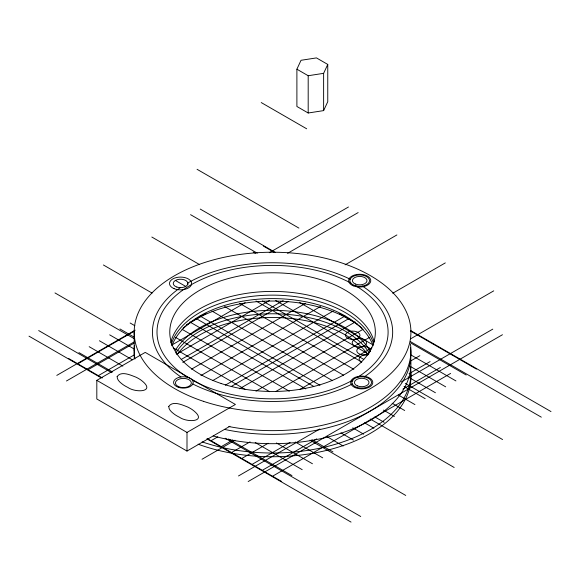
<?xml version="1.0" encoding="UTF-8"?>
<svg xmlns="http://www.w3.org/2000/svg" width="580" height="580" viewBox="0 0 580 580"><rect width="100%" height="100%" fill="white"/><g stroke="black" fill="none" stroke-linecap="round" stroke-linejoin="round"><path stroke-width="0.87" d="M296.895 69.201L301.027 60.291L316.462 57.906L327.758 64.431L327.758 101.703L323.625 110.613L308.19 112.999L296.895 106.474L296.895 69.201L308.19 75.726L323.625 73.341L327.758 64.431M56.782 375.398L135.191 330.129M269.272 252.72L348.471 206.995M78.351 363.5L134.661 330.984M66.461 380.988L133.9 342.055M287.586 253.329L358.15 212.585M88.602 369.416L133.965 343.222M98.847 375.333L134.045 355.011M186.441 324.757L205.994 313.468M96.816 380.349L145.232 352.401L235.415 404.463L186.999 432.419L96.816 380.349L96.816 398.989L186.999 451.059L229.948 426.257M171.666 345.129L245.18 302.68M176.436 354.206L269.504 300.469M181.257 359.44L283.192 300.592M345.136 264.828L396.887 234.951M182.78 362.377L288.354 301.419M191.458 369.199L305.645 303.275M200.926 375.564L320.588 306.479M212.737 380.582L333.181 311.047M225.337 385.142L344.991 316.056M231.246 386.49L348.863 318.587M392.769 293.233L445.302 262.899M239.496 388.803L355.243 321.973M255.998 391.108L363.145 329.244M275.63 391.601L369.482 337.422M211.584 440.416L217.841 436.805M299.962 389.397L371.911 347.855M221.828 446.332L232.783 440.01M202.036 459.259L234.965 440.249M410.611 338.843L493.725 290.856M232.08 452.248L250.067 441.866M242.331 458.171L268.134 443.265M410.473 361.086L419.862 355.671M252.575 464.087L290.116 442.409M408.994 373.781L430.106 361.587M238.474 475.955L319.856 428.968M401.229 381.988L492.783 329.128M262.827 470.003L316.789 438.85M402.817 389.18L440.358 367.502M248.16 481.545L502.461 334.725M273.071 475.919L450.609 373.418M261.232 102.559L306.675 128.796M197.055 169.295L298.896 228.092M200.245 209.075L275.572 252.568M410.538 330.491L551 411.583M263.392 246.094L274.355 252.423M410.64 331.1L476.426 369.09M190.559 214.665L257.259 253.177M410.277 341.519L541.314 417.172M253.141 252.01L255.49 253.366M410.575 342.896L466.182 375.006M339.227 313.548L357.244 323.945M410.502 354.692L455.931 380.922M299.222 302.281L372.846 344.788M409.654 366.038L445.686 386.838M275.66 300.505L368.075 353.865M408.023 376.927L435.435 392.754M151.829 237.031L199.694 264.668M262.472 300.911L363.696 359.346M405.282 383.358L502.584 439.538M256.012 300.998L361.746 362.043M404.042 386.461L425.191 398.67M239.496 303.296L353.844 369.315M398.489 395.096L414.939 404.586M224.547 306.501L343.599 375.238M392.16 403.274L404.688 410.51M175.399 280.452L185.723 286.418M211.946 311.061L332.565 380.697M383.474 410.096L394.443 416.425M200.136 316.071L319.971 385.258M374.796 416.911L384.192 422.341M103.407 264.988L152.061 293.074M196.004 318.442L313.707 386.396M370.2 419.014L454.162 467.487M189.885 321.994L305.805 388.919M364.544 422.834L373.948 428.257M181.989 329.266L289.289 391.217M352.734 427.844L363.696 434.173M175.653 337.444L269.642 391.703M340.917 432.854L353.445 440.089M130.159 323.009L134.857 325.721M173.239 347.884L245.296 389.485M326.75 436.515L343.2 446.005M119.915 328.925L134.009 337.067M311.801 439.712L332.949 451.922M54.991 292.936L134.248 338.691M310.017 440.176L405.746 495.443M109.663 334.841L133.944 348.863M295.293 442.018L322.705 457.845M99.412 340.764L132.312 359.752M276.428 442.961L312.453 463.761M89.168 346.68L122.844 366.125M255.214 442.547L302.202 469.677M78.916 352.596L112.6 372.041M228.513 438.966L291.957 475.593M38.686 330.571L111.556 372.643M225.17 438.241L360.731 516.505M68.672 358.512L102.348 377.957M207.299 438.552L281.706 481.509M29 336.161L101.087 377.783M206.871 438.857L351.045 522.094M352.742 381.169L352.742 380.154A115.55 66.715 0 0 1 192.379 380.161M323.625 73.341L323.625 110.613M308.19 75.726L308.19 112.999M187.819 284.744L187.819 282.967A120.111 69.346 0 0 1 350.211 279.212M186.999 432.419L186.999 451.059M134.176 332.115L134.176 350.755M368.75 353.901A7.25 4.183 0 0 1 357.904 353.002A7.25 4.183 0 0 1 360.992 346.934A7.25 4.183 0 0 1 370.954 349.566M361.644 362.174A7.25 4.183 0 0 1 359.912 357.142A7.25 4.183 0 0 1 367.93 354.924M170.665 342.896A102.79 59.348 0 0 1 271.795 291.414A102.79 59.348 0 0 1 374.223 342.033M355.75 285.824A115.55 66.715 0 0 1 357.555 377.304M187.536 377.297A115.55 66.715 0 0 1 190.849 284.939A115.55 66.715 0 0 1 350.82 283.04M362.391 286.092A120.111 69.346 0 0 1 364.189 376.949M352.277 383.982A120.111 69.346 0 0 1 192.828 383.989M180.916 376.949A120.111 69.346 0 0 1 180.38 287.651M410.451 344.15A138.374 79.888 0 0 1 228.817 426.547M134.915 359.005A138.374 79.888 0 0 1 134.444 345.796M410.451 347.877A138.374 79.888 0 0 1 224.453 429.388M134.364 358.614A138.374 79.888 0 0 1 134.444 349.522M410.451 357.193A138.374 79.888 0 0 1 351.255 429.504A138.374 79.888 0 0 1 213.172 435.957M410.451 366.509A138.374 79.888 0 0 1 346.028 440.814A138.374 79.888 0 0 1 202.123 441.887M175.841 353.002A102.79 59.348 0 0 1 272.549 313.773A102.79 59.348 0 0 1 369.257 353.002M177.219 354.648A102.79 59.348 0 0 1 272.549 317.499A102.79 59.348 0 0 1 367.88 354.648M410.451 370.243A138.374 79.888 0 0 1 344.012 445.259A138.374 79.888 0 0 1 198.085 444.178M171.368 344.034A102.79 59.348 0 0 1 272.549 295.14A102.79 59.348 0 0 1 373.73 344.034M182.968 328.229A108.721 62.77 0 0 1 362.13 328.229M171.941 345.781A102.79 59.348 0 0 1 272.549 298.599A102.79 59.348 0 0 1 373.158 345.781M175.392 350.276A102.79 59.348 0 0 1 273.847 310.314A102.79 59.348 0 0 1 370.519 351.697M117.138 376.565C116.986 380.204 120.459 382.67 123.054 384.656A37.845 21.852 0 0 0 127.897 387.454C136.039 393.211 157.035 391.978 140.846 379.98A37.845 21.852 0 0 0 135.995 377.181C130.638 375.151 121.256 370.606 117.138 376.565M168.78 406.384C168.628 410.024 172.108 412.489 174.696 414.475A37.845 21.852 0 0 0 179.546 417.274C187.681 423.03 208.677 421.798 192.495 409.799A37.845 21.852 0 0 0 187.644 407C182.279 404.963 172.898 400.425 168.78 406.384M348.674 338.72A7.25 4.183 0 0 0 359.97 335.552A7.25 4.183 0 0 0 349.573 331.492A7.25 4.183 0 0 0 348.674 338.72M355.351 346.209A7.25 4.183 0 0 0 366.64 343.048A7.25 4.183 0 0 0 356.25 338.981A7.25 4.183 0 0 0 355.351 346.209M176.871 287.078A7.301 4.22 0 0 0 187.862 283.461A7.301 4.22 0 0 0 176.944 279.77A7.301 4.22 0 0 0 176.871 287.078M221.154 383.51A102.79 59.348 0 0 0 375.34 332.115A102.79 59.348 0 0 0 221.154 280.727A102.79 59.348 0 0 0 221.154 383.51M356.809 387.346A9.816 5.67 0 0 0 371.534 382.438A9.816 5.67 0 0 0 356.809 377.529A9.816 5.67 0 0 0 356.809 387.346M353.945 285.23A9.816 5.67 0 0 0 369.467 281.227A9.816 5.67 0 0 0 355.707 275.464A9.816 5.67 0 0 0 353.945 285.23M178.335 387.295A9.816 5.67 0 0 0 193.205 382.532A9.816 5.67 0 0 0 178.633 377.478A9.816 5.67 0 0 0 178.335 387.295M203.362 401.302A138.374 79.888 0 0 0 410.923 332.115A138.374 79.888 0 0 0 203.362 262.936A138.374 79.888 0 0 0 203.362 401.302M178.72 386.708A7.953 4.596 0 0 0 191.306 383.467A7.953 4.596 0 0 0 180.148 378.798A7.953 4.596 0 0 0 178.72 386.708M355.228 387.665A11.063 6.387 0 0 0 372.723 383.155A11.063 6.387 0 0 0 357.207 376.659A11.063 6.387 0 0 0 355.228 387.665M357.432 385.91A7.301 4.22 0 0 0 368.981 382.93A7.301 4.22 0 0 0 358.737 378.646A7.301 4.22 0 0 0 357.432 385.91M353.213 285.81A11.063 6.387 0 0 0 370.707 281.3A11.063 6.387 0 0 0 355.192 274.811A11.063 6.387 0 0 0 353.213 285.81M355.424 284.055A7.301 4.22 0 0 0 366.973 281.075A7.301 4.22 0 0 0 356.729 276.79A7.301 4.22 0 0 0 355.424 284.055M174.072 288.651A11.063 6.387 0 0 0 191.56 284.142A11.063 6.387 0 0 0 176.052 277.646A11.063 6.387 0 0 0 174.072 288.651"/></g></svg>
